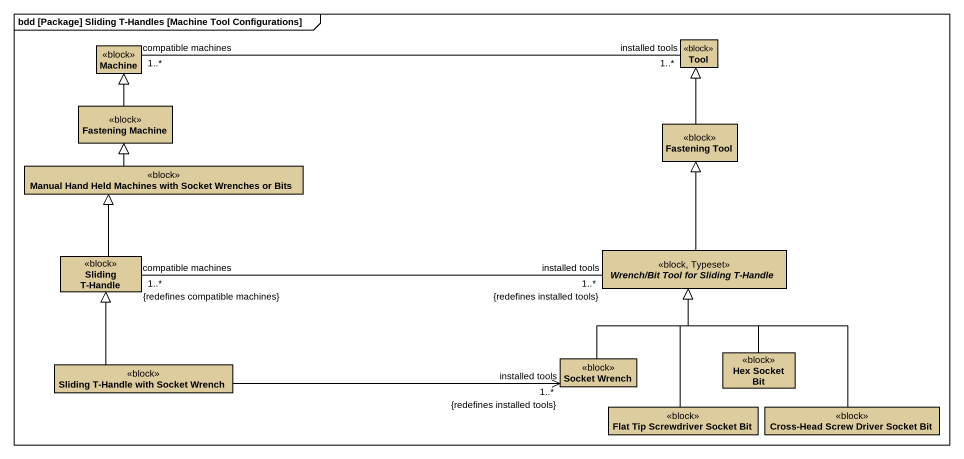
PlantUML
@startuml
mainframe bdd [Package] Sliding T-Handles [Machine Tool Configurations]
hide circle
hide empty members
class Tool <<block>> #DDCD9E
class Machine <<block>> #DDCD9E
class "Fastening Machine" as Fastening_Machine <<block>> #DDCD9E
class "Fastening Tool" as Fastening_Tool <<block>> #DDCD9E
class "Manual Hand Held Machines with Socket Wrenches or Bits" as Manual_Hand_Held_Machines <<block>> #DDCD9E
class "Sliding T-Handle" as Sliding_T_Handle <<block>> #DDCD9E
abstract class "Wrench/Bit Tool for Sliding T-Handle" as Wrench_Bit_Tool_for_Sliding <<block, Typeset>> #DDCD9E
class "Hex Socket Bit" as Hex_Socket_Bit <<block>> #DDCD9E
class "Sliding T-Handle with Socket Wrench" as Sliding_T_Handle_with <<block>> #DDCD9E
class "Socket Wrench" as Socket_Wrench <<block>> #DDCD9E
class "Flat Tip Screwdriver Socket Bit" as Flat_Tip_Screwdriver_Socket <<block>> #DDCD9E
class "Cross-Head Screw Driver Socket Bit" as Cross_Head_Screw_Driver <<block>> #DDCD9E
Machine "compatible machines\n1..*" -right- "installed tools\n1..*" Tool
Fastening_Machine -up-|> Machine
Fastening_Tool -up-|> Tool
Manual_Hand_Held_Machines -up-|> Fastening_Machine
Sliding_T_Handle -up-|> Manual_Hand_Held_Machines
Sliding_T_Handle "compatible machines\n1..*\n{redefines compatible machines}" -right- "installed tools\n1..*\n{redefines installed tools}" Wrench_Bit_Tool_for_Sliding
Wrench_Bit_Tool_for_Sliding -up-|> Fastening_Tool
Hex_Socket_Bit -up-|> Wrench_Bit_Tool_for_Sliding
Sliding_T_Handle_with -up-|> Sliding_T_Handle
Sliding_T_Handle_with -right-> "installed tools\n1..*\n{redefines installed tools}" Socket_Wrench
Socket_Wrench -up-|> Wrench_Bit_Tool_for_Sliding
Flat_Tip_Screwdriver_Socket -up-|> Wrench_Bit_Tool_for_Sliding
Cross_Head_Screw_Driver -up-|> Wrench_Bit_Tool_for_Sliding
@enduml
